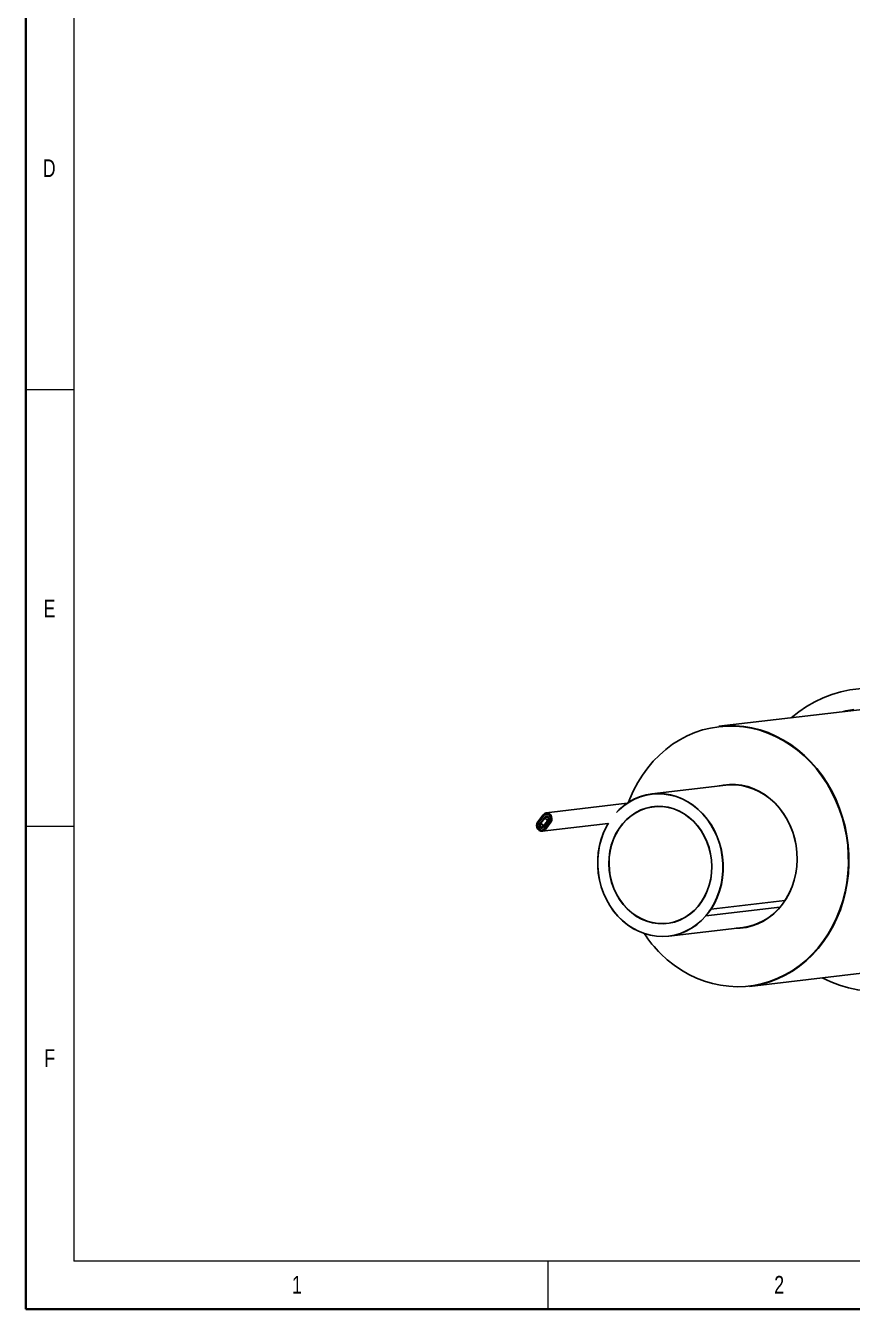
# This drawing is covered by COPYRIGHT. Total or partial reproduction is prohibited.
# Model space of a CAD drawing. Header units: millimetres. Extents: x 6 to 413, y 7 to 291.
# Drawn here: x 6.3 to 92.8, y 7.1 to 141.4 of the extents above; entities that cross this region are included whole.
import ezdxf

# ---------------------------------------------------------------- set-up
doc = ezdxf.new("R2010")
doc.units = ezdxf.units.MM
doc.styles.add('SLDTEXTSTYLE2', font='TXT', dxfattribs={"width": 0.75})

msp = doc.modelspace()

# ---------------------------------------------------------------- linework, layer by layer
at = {"color": 7, "linetype": 'Continuous', "lineweight": 35}
for p, q in [((6.2734, 291.1062), (6.2734, 7.1062)), ((6.2734, 7.1062), (413.064, 7.1062))]:
    msp.add_line(p, q, dxfattribs=at)
at = {"color": 7, "linetype": 'Continuous', "lineweight": 18}
for p, q in [((11.2973, 286.1523), (11.2973, 12.1436)), ((6.2734, 103.3523), (11.2973, 103.3523)), ((6.2734, 57.6523), (11.2973, 57.6523)), ((221.2163, 12.1436), (11.2973, 12.1436)), ((60.8973, 12.1436), (60.8973, 7.1062))]:
    msp.add_line(p, q, dxfattribs=at)
at = {"color": 7, "linetype": 'Continuous', "lineweight": 25}
for p, q in [((94.7085, 69.9915), (78.8112, 68.1125)), ((79.539, 61.9553), (71.8081, 61.0415)), ((69.2008, 60.0606), (60.7467, 59.0613)), ((60.4137, 58.8637), (59.8523, 58.118)), ((60.4877, 58.7907), (59.9262, 58.045)), ((60.5011, 58.7775), (59.9397, 58.0317)), ((60.6356, 58.6447), (60.0741, 57.8989)), ((60.1906, 57.9603), (60.5998, 58.5037)), ((60.3261, 57.1239), (67.2216, 57.9389)), ((60.4372, 57.5405), (60.9986, 58.2863)), ((60.8821, 58.2249), (60.473, 57.6815)), ((60.5716, 57.4078), (61.133, 58.1535)), ((60.585, 57.3945), (61.1465, 58.1402)), ((60.659, 57.3215), (61.2204, 58.0672)), ((60.8822, 58.9465), (60.7619, 58.9322)), ((60.8762, 58.7242), (60.7877, 58.7138)), ((60.8821, 58.2249), (60.9593, 58.2341)), ((60.285, 57.4715), (60.3735, 57.4819)), ((60.3108, 57.253), (60.4311, 57.2672)), ((60.473, 57.6815), (60.5502, 57.6906)), ((77.9875, 48.9803), (85.7184, 49.894)), ((77.9889, 48.9789), (85.7137, 49.892)), ((77.4542, 48.2687), (85.179, 49.1818)), ((73.5689, 46.1452), (81.2997, 47.059)), ((82.0275, 40.9019), (97.9248, 42.781))]:
    msp.add_line(p, q, dxfattribs=at)
at = {"color": 7, "linetype": 'Continuous', "lineweight": 25, "flags": 128}
for points in [[(92.9399, 69.8783), (92.0938, 69.7166), (91.8298, 69.6513)], [(72.7308, 44.3179), (73.4134, 43.6902), (74.1325, 43.1189), (74.8842, 42.6069), (75.6646, 42.157), (76.4698, 41.7714), (77.2954, 41.4522), (78.1373, 41.2011), (78.9909, 41.0193), (79.8519, 40.9079), (80.7157, 40.8673), (81.5779, 40.8979), (82.4339, 40.9993), (83.2794, 41.1712), (84.1098, 41.4126), (84.9209, 41.7223), (85.7084, 42.0986), (86.4683, 42.5396), (87.1965, 43.0429), (87.8892, 43.6061), (88.543, 44.226), (89.1542, 44.8995), (89.7199, 45.6231), (90.2369, 46.3931), (90.7027, 47.2053), (91.1147, 48.0555), (91.4709, 48.9394), (91.7694, 49.8523), (92.0086, 50.7895), (92.1872, 51.746), (92.3045, 52.7169), (92.3596, 53.6972), (92.3524, 54.6816), (92.2829, 55.6651), (92.1514, 56.6426), (91.9587, 57.609), (91.7057, 58.5591), (91.3938, 59.4881), (91.0245, 60.3912), (90.5999, 61.2635), (90.1221, 62.1006), (89.5936, 62.8981), (89.0171, 63.6519), (88.3958, 64.3579), (87.7327, 65.0126), (87.0314, 65.6125), (86.2956, 66.1545), (85.529, 66.6358), (84.7357, 67.0538), (83.9198, 67.4064), (83.0855, 67.6917), (82.2372, 67.9083), (81.3793, 68.055), (80.5164, 68.1311), (79.6528, 68.1361), (78.7931, 68.0701), (77.9418, 67.9333), (77.1033, 67.7265), (76.282, 67.4508), (75.4822, 67.1076), (74.708, 66.6987), (73.9635, 66.2262), (73.2526, 65.6926), (72.5789, 65.1007), (71.946, 64.4535), (71.3571, 63.7545), (70.8154, 63.0073), (70.3237, 62.2157), (69.8845, 61.3839), (69.5002, 60.5163), (69.3653, 60.1683)], [(78.8112, 68.1125), (79.6699, 68.1783), (80.536, 68.1733), (81.4015, 68.097), (82.2619, 67.9499), (83.1126, 67.7326), (83.9494, 67.4465), (84.7677, 67.0928), (85.5633, 66.6736), (86.3322, 66.1909), (87.0702, 65.6473), (87.7735, 65.0457), (88.4385, 64.3891), (89.0617, 63.6809), (89.6398, 62.925), (90.1698, 62.1251), (90.6491, 61.2856), (91.0749, 60.4107), (91.4453, 59.505), (91.7581, 58.5733), (92.0119, 57.6203), (92.2051, 56.6512), (92.337, 55.6708), (92.4067, 54.6844), (92.4139, 53.6971), (92.3586, 52.714), (92.2411, 51.7402), (92.0619, 50.7809), (91.822, 49.841), (91.5226, 48.9254), (91.1654, 48.0389), (90.7521, 47.1862), (90.285, 46.3716), (89.7665, 45.5994), (89.1992, 44.8737), (88.5861, 44.1982), (87.9305, 43.5764), (87.2357, 43.0116), (86.5053, 42.5068), (85.7433, 42.0645), (84.9534, 41.6871), (84.14, 41.3766), (83.3071, 41.1345), (82.4592, 40.9621), (82.0275, 40.9019)], [(78.8465, 61.8735), (79.2779, 61.9597), (79.9167, 62.0261), (80.5601, 62.0209), (81.2019, 61.9444), (81.8362, 61.7973), (82.4568, 61.5809), (83.0579, 61.2972), (83.6338, 60.9491), (84.1789, 60.5398), (84.6882, 60.0731), (85.1567, 59.5536), (85.58, 58.9861), (85.9541, 58.376), (86.2755, 57.7292), (86.5411, 57.0518), (86.7484, 56.3501), (86.8953, 55.631), (86.9806, 54.9011), (87.0034, 54.1675), (86.9635, 53.4371), (86.8612, 52.7168), (86.6975, 52.0135), (86.4741, 51.3339), (86.1929, 50.6844), (85.8568, 50.0712), (85.4688, 49.5), (85.0326, 48.9765), (84.5525, 48.5054), (84.0329, 48.0913), (83.4788, 47.7381), (82.8955, 47.4492), (82.2885, 47.2273), (81.6636, 47.0746), (81.0266, 46.9924), (80.6072, 46.9772)], [(85.7219, 49.8995), (85.8471, 50.097), (86.1815, 50.7069), (86.4612, 51.353), (86.6834, 52.029), (86.8462, 52.7286), (86.9479, 53.445), (86.9877, 54.1716), (86.965, 54.9013), (86.8802, 55.6273), (86.734, 56.3426), (86.5278, 57.0405), (86.2637, 57.7144), (85.944, 58.3578), (85.5718, 58.9646), (85.1507, 59.5291), (84.6847, 60.0459), (84.1782, 60.51), (83.6359, 60.9172), (83.0631, 61.2635), (82.4652, 61.5456), (81.8479, 61.7609), (81.217, 61.9073), (80.5785, 61.9834), (79.9385, 61.9884), (79.539, 61.9553)], [(77.954, 48.9767), (78.3068, 49.5695), (78.6063, 50.2004), (78.8496, 50.8635), (79.0343, 51.5525), (79.1588, 52.2608), (79.2219, 52.9817), (79.223, 53.7084), (79.162, 54.434), (79.0396, 55.1517), (78.8568, 55.8545), (78.6155, 56.5359), (78.3179, 57.1894), (77.9669, 57.8088), (77.5657, 58.3882), (77.1182, 58.9222), (76.6286, 59.4056), (76.1016, 59.8339), (75.5421, 60.2031), (74.9555, 60.5095), (74.3472, 60.7504), (73.7232, 60.9235), (73.0893, 61.027), (72.4515, 61.06), (71.8158, 61.0223), (71.1883, 60.9141), (70.575, 60.7365), (69.9815, 60.4912), (69.4137, 60.1805), (68.8768, 59.8073), (68.376, 59.3752), (68.0825, 59.076)], [(68.0937, 59.1068), (68.3858, 59.4029), (68.888, 59.8341), (69.4262, 60.2063), (69.9951, 60.5161), (70.5896, 60.7605), (71.2038, 60.9371), (71.8321, 61.0443), (72.4685, 61.0812), (73.1069, 61.0473), (73.7414, 60.9429), (74.366, 60.7691), (74.9747, 60.5276), (75.5618, 60.2205), (76.1217, 59.8507), (76.6492, 59.4219), (77.1393, 58.938), (77.5874, 58.4036), (77.9891, 57.8237), (78.3408, 57.2039), (78.639, 56.5499), (78.8811, 55.868), (79.0646, 55.1647), (79.1879, 54.4465), (79.2497, 53.7202), (79.2496, 52.9927), (79.1875, 52.2709), (79.0639, 51.5616), (78.8802, 50.8715), (78.6379, 50.2071), (78.3394, 49.5747), (77.9875, 48.9803)], [(69.2204, 48.9984), (68.793, 49.4674), (68.4111, 49.9848), (68.0792, 50.5445), (67.8013, 51.1399), (67.5805, 51.764), (67.4196, 52.4096), (67.3203, 53.069), (67.2838, 53.7346), (67.3105, 54.3985), (67.4002, 55.053), (67.5518, 55.6903), (67.7635, 56.3031), (68.0329, 56.884), (68.3567, 57.4264), (68.7311, 57.9238), (69.1519, 58.3704), (69.614, 58.7611), (70.112, 59.0911), (70.6402, 59.3566), (71.1922, 59.5546), (71.7617, 59.6826), (72.3419, 59.7393), (72.926, 59.7239), (73.5073, 59.6366), (74.0789, 59.4784), (74.634, 59.2512), (75.1662, 58.9577), (75.6693, 58.6013), (76.1373, 58.1861), (76.5647, 57.7171), (76.9466, 57.1997), (77.2785, 56.6401), (77.5564, 56.0447), (77.7772, 55.4205), (77.9381, 54.7749), (78.0374, 54.1155), (78.0739, 53.4499), (78.0472, 52.786), (77.9575, 52.1315), (77.8059, 51.4942), (77.5942, 50.8814), (77.3248, 50.3005), (77.001, 49.7581), (76.6266, 49.2607), (76.2058, 48.8141), (75.7437, 48.4235), (75.2457, 48.0935), (74.7175, 47.8279), (74.1655, 47.63), (73.596, 47.5019), (73.0158, 47.4452), (72.4317, 47.4607), (71.8504, 47.548), (71.2788, 47.7061), (70.7237, 47.9333), (70.1915, 48.2268), (69.6884, 48.5833), (69.2204, 48.9984)], [(69.2413, 49.0145), (69.7078, 48.6007), (70.2092, 48.2454), (70.7397, 47.9528), (71.293, 47.7264), (71.8627, 47.5687), (72.4421, 47.4817), (73.0244, 47.4663), (73.6027, 47.5228), (74.1703, 47.6505), (74.7206, 47.8478), (75.247, 48.1124), (75.7434, 48.4414), (76.204, 48.8307), (76.6234, 49.2759), (76.9967, 49.7717), (77.3194, 50.3123), (77.5879, 50.8914), (77.7989, 51.5021), (77.95, 52.1374), (78.0394, 52.7897), (78.0661, 53.4515), (78.0297, 54.1149), (77.9307, 54.7722), (77.7703, 55.4157), (77.5502, 56.0378), (77.2732, 56.6313), (76.9424, 57.1891), (76.5618, 57.7048), (76.1357, 58.1723), (75.6692, 58.5861), (75.1678, 58.9414), (74.6373, 59.234), (74.084, 59.4604), (73.5143, 59.6181), (72.9349, 59.7051), (72.3526, 59.7205), (71.7743, 59.664), (71.2067, 59.5363), (70.6564, 59.339), (70.13, 59.0744), (69.6336, 58.7454), (69.173, 58.3561), (68.7536, 57.9109), (68.3803, 57.4151), (68.0576, 56.8745), (67.7891, 56.2954), (67.5781, 55.6847), (67.427, 55.0494), (67.3376, 54.3971), (67.3109, 53.7353), (67.3473, 53.0719), (67.4463, 52.4146), (67.6067, 51.7711), (67.8268, 51.149), (68.1038, 50.5555), (68.4346, 49.9976), (68.8152, 49.482), (69.2413, 49.0145)], [(59.8523, 58.118), (59.7614, 57.9409), (59.7301, 57.7372), (59.7622, 57.5314), (59.8539, 57.3482), (59.9939, 57.2099), (60.1656, 57.1331), (60.3481, 57.127), (60.5195, 57.1924), (60.659, 57.3215)], [(59.9262, 58.045), (59.846, 57.8804), (59.8282, 57.6913), (59.8754, 57.5066), (59.9805, 57.3543), (60.1275, 57.2577), (60.294, 57.2314), (60.4547, 57.2794), (60.585, 57.3945)], [(59.9397, 58.0317), (59.8628, 57.8738), (59.8456, 57.6925), (59.8909, 57.5153), (59.9918, 57.3692), (60.1328, 57.2765), (60.2925, 57.2513), (60.4466, 57.2974), (60.5716, 57.4078)], [(60.0741, 57.8989), (60.0299, 57.8083), (60.0201, 57.7041), (60.0461, 57.6023), (60.1041, 57.5184), (60.1851, 57.4651), (60.2768, 57.4506), (60.3653, 57.4771), (60.4372, 57.5405)], [(60.473, 57.6815), (60.4422, 57.5824), (60.3776, 57.5082), (60.2909, 57.4723), (60.1979, 57.4812), (60.1153, 57.5333), (60.0581, 57.6192), (60.0367, 57.7233), (60.055, 57.8267), (60.1096, 57.9108), (60.1906, 57.9603)], [(60.1548, 57.8193), (60.1947, 57.8545), (60.2439, 57.8692), (60.2949, 57.8612), (60.3399, 57.8316), (60.372, 57.785), (60.3865, 57.7284), (60.381, 57.6706), (60.3565, 57.6202), (60.3166, 57.5849), (60.2674, 57.5702), (60.2164, 57.5783), (60.1714, 57.6079), (60.1393, 57.6545), (60.1248, 57.711), (60.1303, 57.7689), (60.1548, 57.8193)], [(61.2204, 58.0672), (61.3113, 58.2443), (61.3426, 58.448), (61.3105, 58.6539), (61.2189, 58.837), (61.0788, 58.9753), (60.9071, 59.0521), (60.7246, 59.0582), (60.5533, 58.9928), (60.4137, 58.8637)], [(61.1465, 58.1402), (61.2267, 58.3048), (61.2445, 58.4939), (61.1973, 58.6786), (61.0922, 58.8309), (60.9452, 58.9276), (60.7787, 58.9539), (60.618, 58.9058), (60.4877, 58.7907)], [(61.133, 58.1535), (61.21, 58.3114), (61.2271, 58.4927), (61.1818, 58.6699), (61.081, 58.816), (60.94, 58.9087), (60.7803, 58.9339), (60.6262, 58.8878), (60.5011, 58.7775)], [(60.5998, 58.5037), (60.6305, 58.6028), (60.6951, 58.677), (60.7818, 58.713), (60.8748, 58.704), (60.9574, 58.6519), (61.0146, 58.566), (61.036, 58.4619), (61.0178, 58.3585), (60.9632, 58.2744), (60.8821, 58.2249)], [(60.9986, 58.2863), (61.0428, 58.377), (61.0526, 58.4811), (61.0266, 58.5829), (60.9687, 58.6668), (60.8877, 58.7201), (60.7959, 58.7346), (60.7074, 58.7081), (60.6356, 58.6447)], [(60.9179, 58.3659), (60.878, 58.3307), (60.8288, 58.316), (60.7779, 58.324), (60.7329, 58.3536), (60.7007, 58.4002), (60.6862, 58.4568), (60.6917, 58.5147), (60.7162, 58.5651), (60.7561, 58.6003), (60.8053, 58.615), (60.8563, 58.6069), (60.9013, 58.5773), (60.9335, 58.5307), (60.9479, 58.4742), (60.9425, 58.4163), (60.9179, 58.3659)], [(77.4528, 48.27), (76.9912, 47.7839), (76.489, 47.3527), (75.9508, 46.9805), (75.3819, 46.6707), (74.7874, 46.4263), (74.1732, 46.2497), (73.5449, 46.1425), (72.9085, 46.1056), (72.2701, 46.1395), (71.6356, 46.2439), (71.011, 46.4177), (70.4023, 46.6592), (69.8152, 46.9663), (69.2553, 47.3361), (68.7278, 47.7649), (68.2377, 48.2488), (67.7896, 48.7832), (67.3879, 49.3631), (67.0362, 49.9829), (66.738, 50.6369), (66.4959, 51.3187), (66.3124, 52.0221), (66.1892, 52.7403), (66.1273, 53.4666), (66.1274, 54.1941), (66.1895, 54.9159), (66.3131, 55.6252), (66.4968, 56.3153), (66.7391, 56.9797), (67.0376, 57.6121), (67.2216, 57.9389)], [(67.2601, 57.9818), (67.0509, 57.615), (66.7514, 56.9841), (66.5081, 56.321), (66.3234, 55.632), (66.1989, 54.9237), (66.1358, 54.2028), (66.1347, 53.4761), (66.1957, 52.7505), (66.3181, 52.0329), (66.5009, 51.33), (66.7422, 50.6486), (67.0398, 49.9951), (67.3908, 49.3757), (67.792, 48.7963), (68.2395, 48.2623), (68.7291, 47.7789), (69.2561, 47.3506), (69.8156, 46.9815), (70.4023, 46.675), (71.0105, 46.4341), (71.6345, 46.2611), (72.2684, 46.1575), (72.9062, 46.1245), (73.5419, 46.1622), (74.1694, 46.2704), (74.7827, 46.448), (75.3762, 46.6933), (75.944, 47.004), (76.4809, 47.3772), (76.9817, 47.8093), (77.4418, 48.2963)]]:
    msp.add_lwpolyline(points, dxfattribs=at)
at = {"color": 7, "linetype": 'Continuous', "lineweight": 25}
for centre, radius, start, end in [((94.5984, 59.6185), 12.4771, 59.276403, 131.194426), ((72.1468, 52.8152), 6.9631, 319.519833, 326.532253), ((72.1551, 52.8144), 6.9817, 319.375679, 326.676407), ((80.5261, 53.0853), 6.0757, 277.315545, 320.027543), ((82.3839, 54.0675), 13.7199, 213.851953, 225.285199), ((95.3981, 52.8539), 12.4866, 242.31721, 314.34893)]:
    msp.add_arc(centre, radius, start, end, dxfattribs=at)
for points, knots in [([(77.9875, 48.9803), (77.9865, 48.9801), (77.9844, 48.9799), (77.9789, 48.9793), (77.9714, 48.9785), (77.9627, 48.9776), (77.9567, 48.9769), (77.9541, 48.9767), (77.954, 48.9767)], [0, 0, 0, 0, 0.1452319, 0.28984395, 0.48944659, 0.75882174, 0.98927858, 1, 1, 1, 1]), ([(77.9553, 48.9753), (77.9555, 48.9754), (77.9581, 48.9756), (77.964, 48.9762), (77.9728, 48.9772), (77.9803, 48.978), (77.9857, 48.9786), (77.9878, 48.9788), (77.9889, 48.9789)], [0, 0, 0, 0, 0.01072136, 0.24118093, 0.51055699, 0.71015884, 0.85476949, 1, 1, 1, 1]), ([(77.4418, 48.2963), (77.4418, 48.2961), (77.4419, 48.2931), (77.4426, 48.2868), (77.4447, 48.2789), (77.4471, 48.2737), (77.4486, 48.2722), (77.4491, 48.2718)], [0, 0, 0, 0, 0.01362586, 0.30651368, 0.64886281, 0.90253799, 1, 1, 1, 1]), ([(77.4431, 48.2949), (77.4431, 48.2948), (77.4433, 48.2918), (77.444, 48.2855), (77.446, 48.2775), (77.4488, 48.2719), (77.4515, 48.269), (77.4533, 48.2688), (77.4542, 48.2687)], [0, 0, 0, 0, 0.010721358, 0.24118093, 0.510556988, 0.71015884, 0.854769494, 1, 1, 1, 1])]:
    msp.add_open_spline(points, degree=3, knots=knots, dxfattribs=at)

# ---------------------------------------------------------------- texts
at = {"color": 7, "linetype": 'Continuous', "lineweight": 0, "char_height": 1.8521, "attachment_point": 1, "style": 'SLDTEXTSTYLE2'}
for s, insert in [('D', (8.0647, 127.4357)), ('E', (8.138, 81.3553)), ('F', (8.2247, 34.3267)), ('1', (34.1506, 10.6063)), ('2', (84.5965, 10.6063))]:
    msp.add_mtext(s, dxfattribs=dict(at, insert=insert))

doc.saveas('drawing.dxf')
